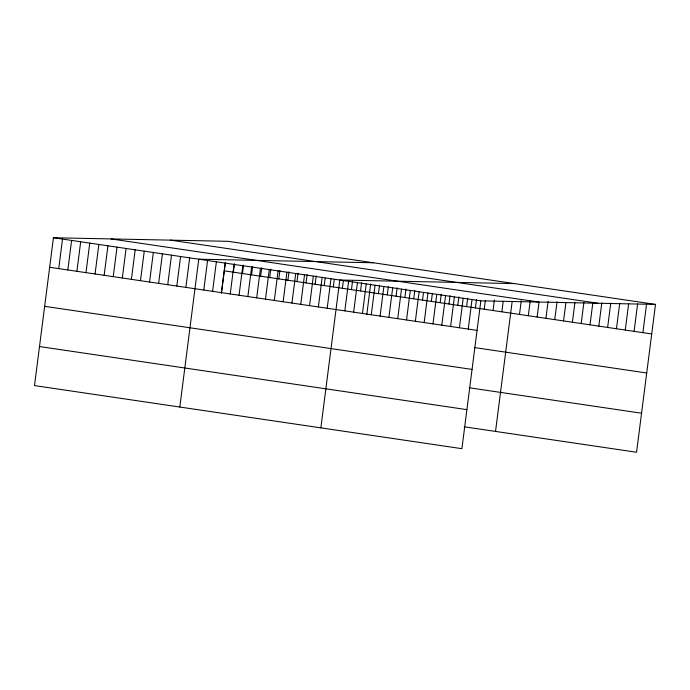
<?xml version="1.0" encoding="UTF-8"?>
<svg xmlns="http://www.w3.org/2000/svg" width="690" height="690" viewBox="0 0 690 690"><rect width="100%" height="100%" fill="white"/><g stroke="black" fill="none" stroke-linecap="round" stroke-linejoin="round"><path stroke-width="1.03" d="M655.5 304.411L228.097 241.319L53.441 237.748L34.5 385.589L461.903 448.681L480.835 300.849L655.5 304.411L636.559 452.252L464.18 426.8M58.736 268.626L62.523 239.094M67.818 269.963L71.605 240.43M76.901 271.308L80.687 241.767M85.983 272.645L89.769 243.113M95.065 273.99L98.851 244.45M104.147 275.327L107.933 245.795M113.229 276.673L117.015 247.132M122.311 278.01L126.097 248.478M131.393 279.346L135.18 249.815M140.475 280.692L144.262 251.16M149.558 282.029L153.344 252.497M158.64 283.374L162.426 253.842M167.722 284.711L171.508 255.179M176.804 286.057L180.59 256.516M185.886 287.394L189.672 257.862M179.814 407.04L198.755 259.199L373.419 262.769M203.783 290.033L207.569 260.501M212.598 291.335L216.384 261.803M221.412 292.638L225.199 263.106M221.438 293.302L225.397 262.416M230.236 293.94L234.013 264.408M233.401 272.196L234.479 263.752M239.051 295.242L242.828 265.71M242.483 273.533L243.561 265.098M247.865 296.545L251.643 267.013M251.565 274.87L252.644 266.435M256.68 297.847L260.458 268.315M260.647 276.216L261.726 267.78M265.495 299.149L269.272 269.609M269.73 277.553L270.808 269.117M274.31 300.452L278.087 270.911M278.812 278.898L279.89 270.454M283.124 301.746L286.902 272.214M287.894 280.235L288.972 271.8M291.939 303.048L295.717 273.516M296.976 281.58L298.054 273.137M300.754 304.35L304.54 274.818M306.058 282.917L307.136 274.482M309.569 305.653L313.355 276.121M315.14 284.263L316.218 275.819M318.383 306.955L322.17 277.423M324.222 285.6L325.171 278.217M327.198 308.257L330.984 278.726M333.305 286.945L334.253 279.562M320.859 427.86L339.799 280.019L514.455 283.59M342.387 288.282L343.335 280.899M344.828 310.862L348.614 281.322M351.469 289.619L352.547 281.184M353.642 312.156L357.429 282.624M360.551 290.964L361.629 282.529M362.457 313.458L366.243 283.926M366.761 314.752L370.711 283.866M371.272 314.761L375.058 285.229M378.448 293.604L379.526 285.168M380.087 316.063L383.873 286.531M387.263 294.906L388.341 286.471M388.901 317.365L392.688 287.834M396.077 296.208L397.155 287.773M397.716 318.668L401.502 289.136M404.892 297.511L405.97 289.076M406.531 319.97L410.317 290.43M413.707 298.813L414.785 290.369M415.346 321.273L419.132 291.732M422.522 300.115L423.47 292.733M424.16 322.575L427.947 293.034M431.336 301.418L432.285 294.026M432.984 323.869L436.761 294.337M440.151 302.712L441.238 294.276M441.798 325.171L445.576 295.639M448.966 304.014L450.053 295.579M450.613 326.474L454.391 296.942M457.781 305.316L458.867 296.881M459.428 327.776L463.206 298.244M466.595 306.619L467.682 298.184M468.243 329.078L472.02 299.546M475.41 307.921L476.497 299.486M484.233 309.224L485.311 300.78M493.048 310.526L494.394 299.978M501.863 311.828L503.208 301.28M495.524 431.431L512.161 301.521M519.492 314.424L521.243 300.719M528.307 315.727L530.196 300.961M537.122 317.029L539.011 302.263M545.937 318.332L548.093 301.452M554.751 319.634L557.046 301.703M563.566 320.936L565.86 303.005M572.381 322.239L574.951 302.194M581.196 323.541L583.895 302.444M590.01 324.835L592.848 302.686M598.825 326.137L601.801 302.936M607.64 327.44L610.745 303.177M616.455 328.742L619.698 303.428M625.269 330.044L628.65 303.678M634.084 331.347L637.603 303.919M642.899 332.649L646.547 304.169M170.464 240.137L597.859 303.238M111.073 238.93L538.476 302.022M53.441 237.748L480.835 300.849M224.319 270.851L651.714 333.951M49.654 267.28L477.057 330.381M474.332 347.536L646.711 372.988M44.652 306.326L472.055 369.417M469.174 387.763L641.562 413.215M39.502 346.544L466.897 409.644"/></g></svg>
